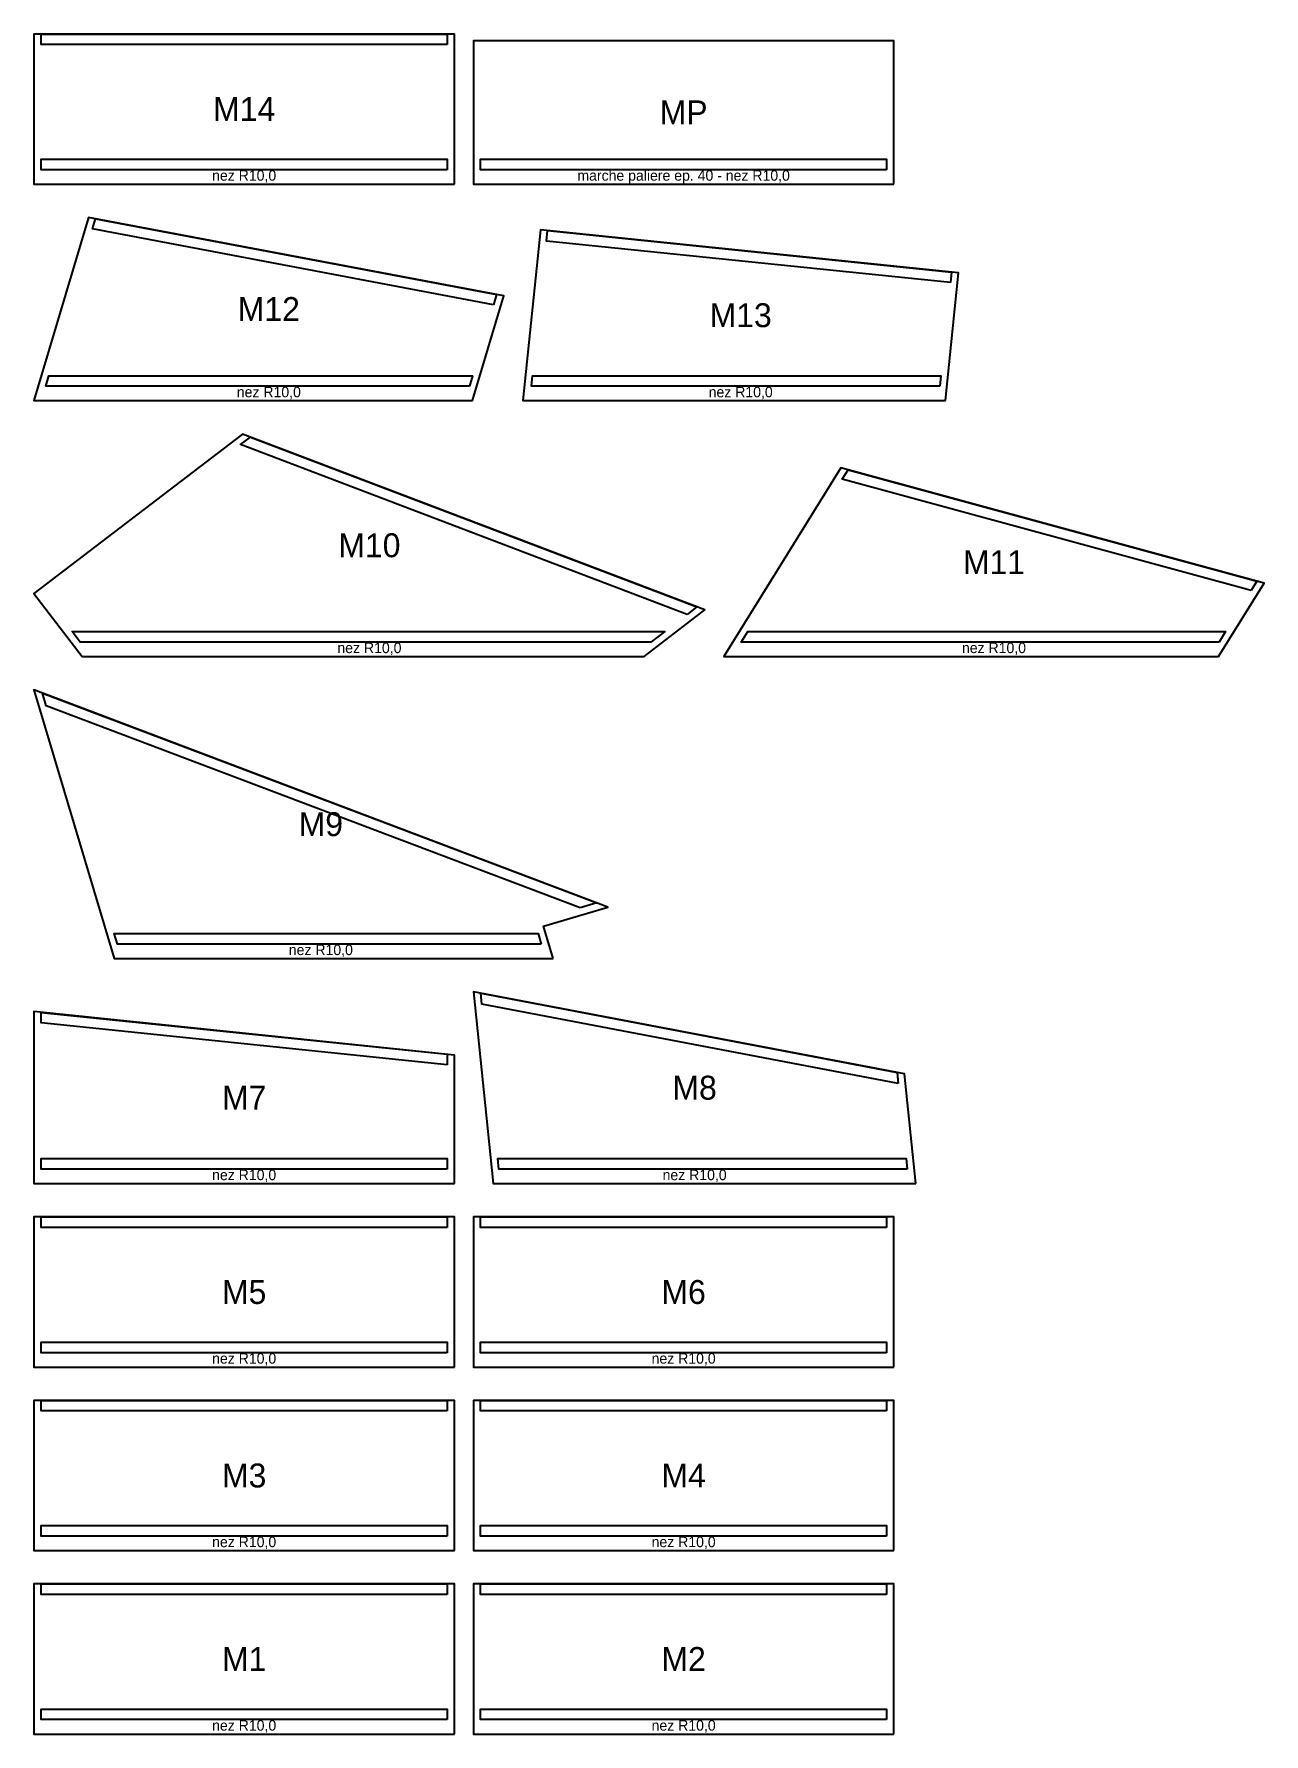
# Model space of a CAD drawing. Header units: millimetres. Extents: x 0 to 2575, y 0 to 3557.
import ezdxf
from ezdxf.enums import TextEntityAlignment as Align

# ---------------------------------------------------------------- set-up
doc = ezdxf.new("R2010")
doc.units = ezdxf.units.MM
for name, color, linetype in [('CM_DESSOUS', 4, 'CONTINUOUS'), ('CM_DESSUS', 5, 'CONTINUOUS'), ('DECOUPE', 7, 'CONTINUOUS'), ('TEXTE', 3, 'CONTINUOUS')]:
    doc.layers.add(name, color=color, linetype=linetype)

msp = doc.modelspace()

# ---------------------------------------------------------------- linework, layer by layer
at = {"layer": 'CM_DESSOUS'}
for points in [[(865, 3273.309), (15, 3273.309), (15, 3295.309), (865, 3295.309)], [(1785, 3273.309), (935, 3273.309), (935, 3295.309), (1785, 3295.309)], [(911.402, 2820.112), (24.576, 2820.112), (31.122, 2842.112), (917.947, 2842.112)], [(1896.021, 2820.112), (1041.516, 2820.112), (1043.784, 2842.112), (1898.289, 2842.112)], [(1291.672, 2284.805), (96.689, 2284.805), (79.886, 2306.805), (1320.476, 2306.805)], [(2480.918, 2284.805), (1480.702, 2284.805), (1494.347, 2306.805), (2494.563, 2306.805)], [(1061.921, 1652.904), (174.725, 1652.904), (168.146, 1674.904), (1055.342, 1674.904)], [(865, 1181.912), (15, 1181.912), (15, 1203.912), (865, 1203.912)], [(1827.831, 1181.912), (973.326, 1181.912), (971.058, 1203.912), (1825.563, 1203.912)], [(865, 797.941), (15, 797.941), (15, 819.941), (865, 819.941)], [(1785, 797.941), (935, 797.941), (935, 819.941), (1785, 819.941)], [(865, 413.971), (15, 413.971), (15, 435.971), (865, 435.971)], [(1785, 413.971), (935, 413.971), (935, 435.971), (1785, 435.971)], [(865, 30), (15, 30), (15, 52), (865, 52)], [(1785, 30), (935, 30), (935, 52), (1785, 52)]]:
    msp.add_lwpolyline(points, close=True, dxfattribs=at)
at = {"layer": 'CM_DESSUS'}
for points in [[(865, 3535.28), (15, 3535.28), (15, 3557.28), (865, 3557.28)], [(962.218, 2990.905), (122.525, 3149.316), (128.832, 3170.514), (968.525, 3012.104)], [(1918.376, 3036.959), (1072.858, 3124.127), (1075.114, 3146.011), (1920.632, 3058.843)], [(1367.373, 2342.625), (432.466, 2698.124), (453.04, 2713.838), (1387.946, 2358.339)], [(2547.815, 2392.665), (1692.171, 2625.76), (1704.269, 2645.266), (2559.913, 2412.171)], [(1143.257, 1728.763), (25.585, 2151.604), (17.654, 2178.126), (1177.982, 1739.147)], [(1809.322, 1361.448), (937.736, 1527.139), (935.381, 1549.98), (1806.968, 1384.29)], [(865, 1400.227), (15, 1487.856), (15, 1509.973), (865, 1422.343)], [(865, 1059.912), (15, 1059.912), (15, 1081.912), (865, 1081.912)], [(1785, 1059.912), (935, 1059.912), (935, 1081.912), (1785, 1081.912)], [(865, 675.941), (15, 675.941), (15, 697.941), (865, 697.941)], [(1785, 675.941), (935, 675.941), (935, 697.941), (1785, 697.941)], [(865, 291.971), (15, 291.971), (15, 313.971), (865, 313.971)], [(1785, 291.971), (935, 291.971), (935, 313.971), (1785, 313.971)]]:
    msp.add_lwpolyline(points, close=True, dxfattribs=at)
at = {"layer": 'DECOUPE'}
for points in [[(880, 3243.309), (880, 3505.28), (880, 3557.28), (0, 3557.28), (0, 3505.28), (0, 3243.309)], [(1800, 3243.309), (1800, 3543.309), (920, 3543.309), (920, 3243.309)], [(918.125, 2790.112), (983.343, 3009.308), (114.014, 3173.309), (0, 2790.112)], [(1908.008, 2790.112), (1935.553, 3057.305), (1060.193, 3147.549), (1023.343, 2790.112)], [(1277.106, 2254.805), (1404.445, 2352.066), (436.541, 2720.112), (0, 2386.683), (100.728, 2254.805)], [(2479.962, 2254.805), (2575.013, 2408.058), (1689.17, 2649.38), (1444.445, 2254.805)], [(1086.549, 1622.904), (1066.443, 1690.135), (1201.095, 1730.403), (0, 2184.805), (168.04, 1622.904)], [(1846.004, 1151.912), (1822.349, 1381.366), (920, 1552.904), (961.34, 1151.912)], [(880, 1151.912), (880, 1420.797), (0, 1511.519), (0, 1151.912)], [(880, 767.941), (880, 1081.912), (0, 1081.912), (0, 767.941)], [(1800, 767.941), (1800, 1081.912), (920, 1081.912), (920, 767.941)], [(880, 383.971), (880, 697.941), (0, 697.941), (0, 383.971)], [(1800, 383.971), (1800, 697.941), (920, 697.941), (920, 383.971)], [(880, 0), (880, 313.971), (0, 313.971), (0, 0)], [(1800, 0), (1800, 313.971), (920, 313.971), (920, 0)]]:
    msp.add_lwpolyline(points, close=True, dxfattribs=at)

# ---------------------------------------------------------------- texts
at = {"layer": 'TEXTE'}
for s, height, p in [('M14', 50, (440, 3400.295)), ('MP', 50, (1360, 3393.309)), ('marche paliere ep. 40 - nez R10,0', 22, (1360, 3261.309)), ('nez R10,0', 22, (440, 3261.309)), ('M12', 50, (491.672, 2981.711)), ('M13', 50, (1479.448, 2968.83)), ('nez R10,0', 22, (491.672, 2808.112)), ('nez R10,0', 22, (1479.448, 2808.112)), ('M10', 50, (702.222, 2487.458)), ('M11', 50, (2009.729, 2452.092)), ('nez R10,0', 22, (702.222, 2272.805)), ('nez R10,0', 22, (2009.729, 2272.805)), ('M9', 50, (600.547, 1903.855)), ('nez R10,0', 22, (600.547, 1640.904)), ('M7', 50, (440, 1331.715)), ('M8', 50, (1383.002, 1352.408)), ('nez R10,0', 22, (440, 1169.912)), ('nez R10,0', 22, (1383.002, 1169.912)), ('M5', 50, (440, 924.927)), ('M6', 50, (1360, 924.927)), ('nez R10,0', 22, (440, 785.941)), ('nez R10,0', 22, (1360, 785.941)), ('M3', 50, (440, 540.956)), ('M4', 50, (1360, 540.956)), ('nez R10,0', 22, (440, 401.971)), ('nez R10,0', 22, (1360, 401.971)), ('M1', 50, (440, 156.985)), ('M2', 50, (1360, 156.985)), ('nez R10,0', 22, (440, 18)), ('nez R10,0', 22, (1360, 18))]:
    msp.add_text(s, height=height, dxfattribs=at).set_placement(p, align=Align.MIDDLE_CENTER)

doc.saveas('drawing.dxf')
